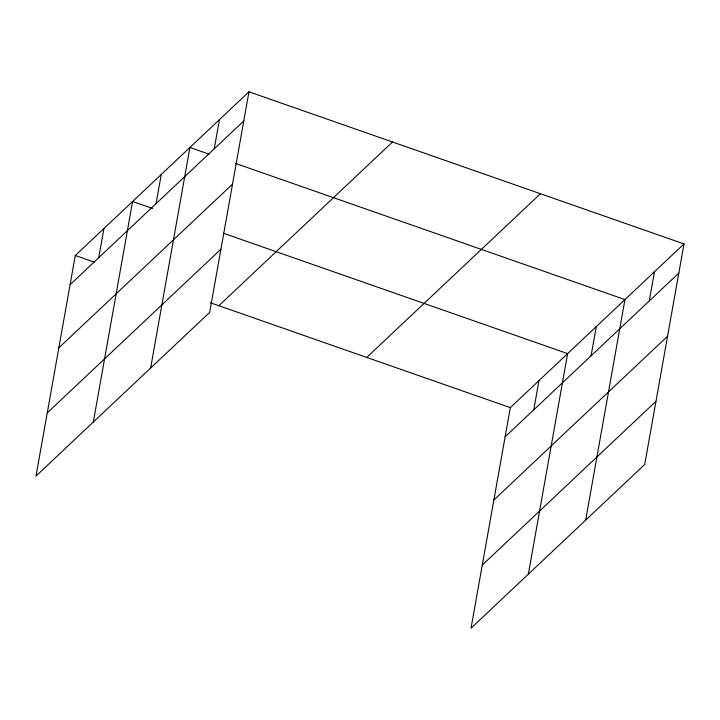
<?xml version="1.0" encoding="UTF-8"?>
<svg xmlns="http://www.w3.org/2000/svg" width="720" height="720" viewBox="0 0 720 720"><rect width="100%" height="100%" fill="white"/><g stroke="black" fill="none" stroke-linecap="round" stroke-linejoin="round"><path stroke-width="1.08" d="M248.967 91.8L75.285 255.51L36 476.073L209.682 312.363L248.967 91.8L684 243.927L644.715 464.49L471.033 628.2L510.318 407.637L684 243.927M98.748 257.679L103.941 228.501M93.312 422.046L132.606 201.483L152.658 208.503M156.06 203.652L161.262 174.474M150.633 368.028L189.918 147.465L208.917 154.107M214.245 148.806L219.438 119.637M533.781 409.797L538.974 380.628M528.345 574.173L567.63 353.61L223.38 233.235M591.093 355.779L596.295 326.601M585.657 520.146L624.951 299.592L235.305 163.332M649.278 300.933L654.471 271.755M70.092 284.688L243.774 120.978M58.842 347.841L232.524 184.14M47.25 412.911L220.932 249.21M218.853 305.712L392.526 142.002M366.759 357.435L540.441 193.725M505.125 436.815L678.807 273.105M493.875 499.968L667.557 336.258M482.283 565.038L655.965 401.328M75.285 255.51L94.293 262.152M210.402 302.76L510.318 407.637"/></g></svg>
